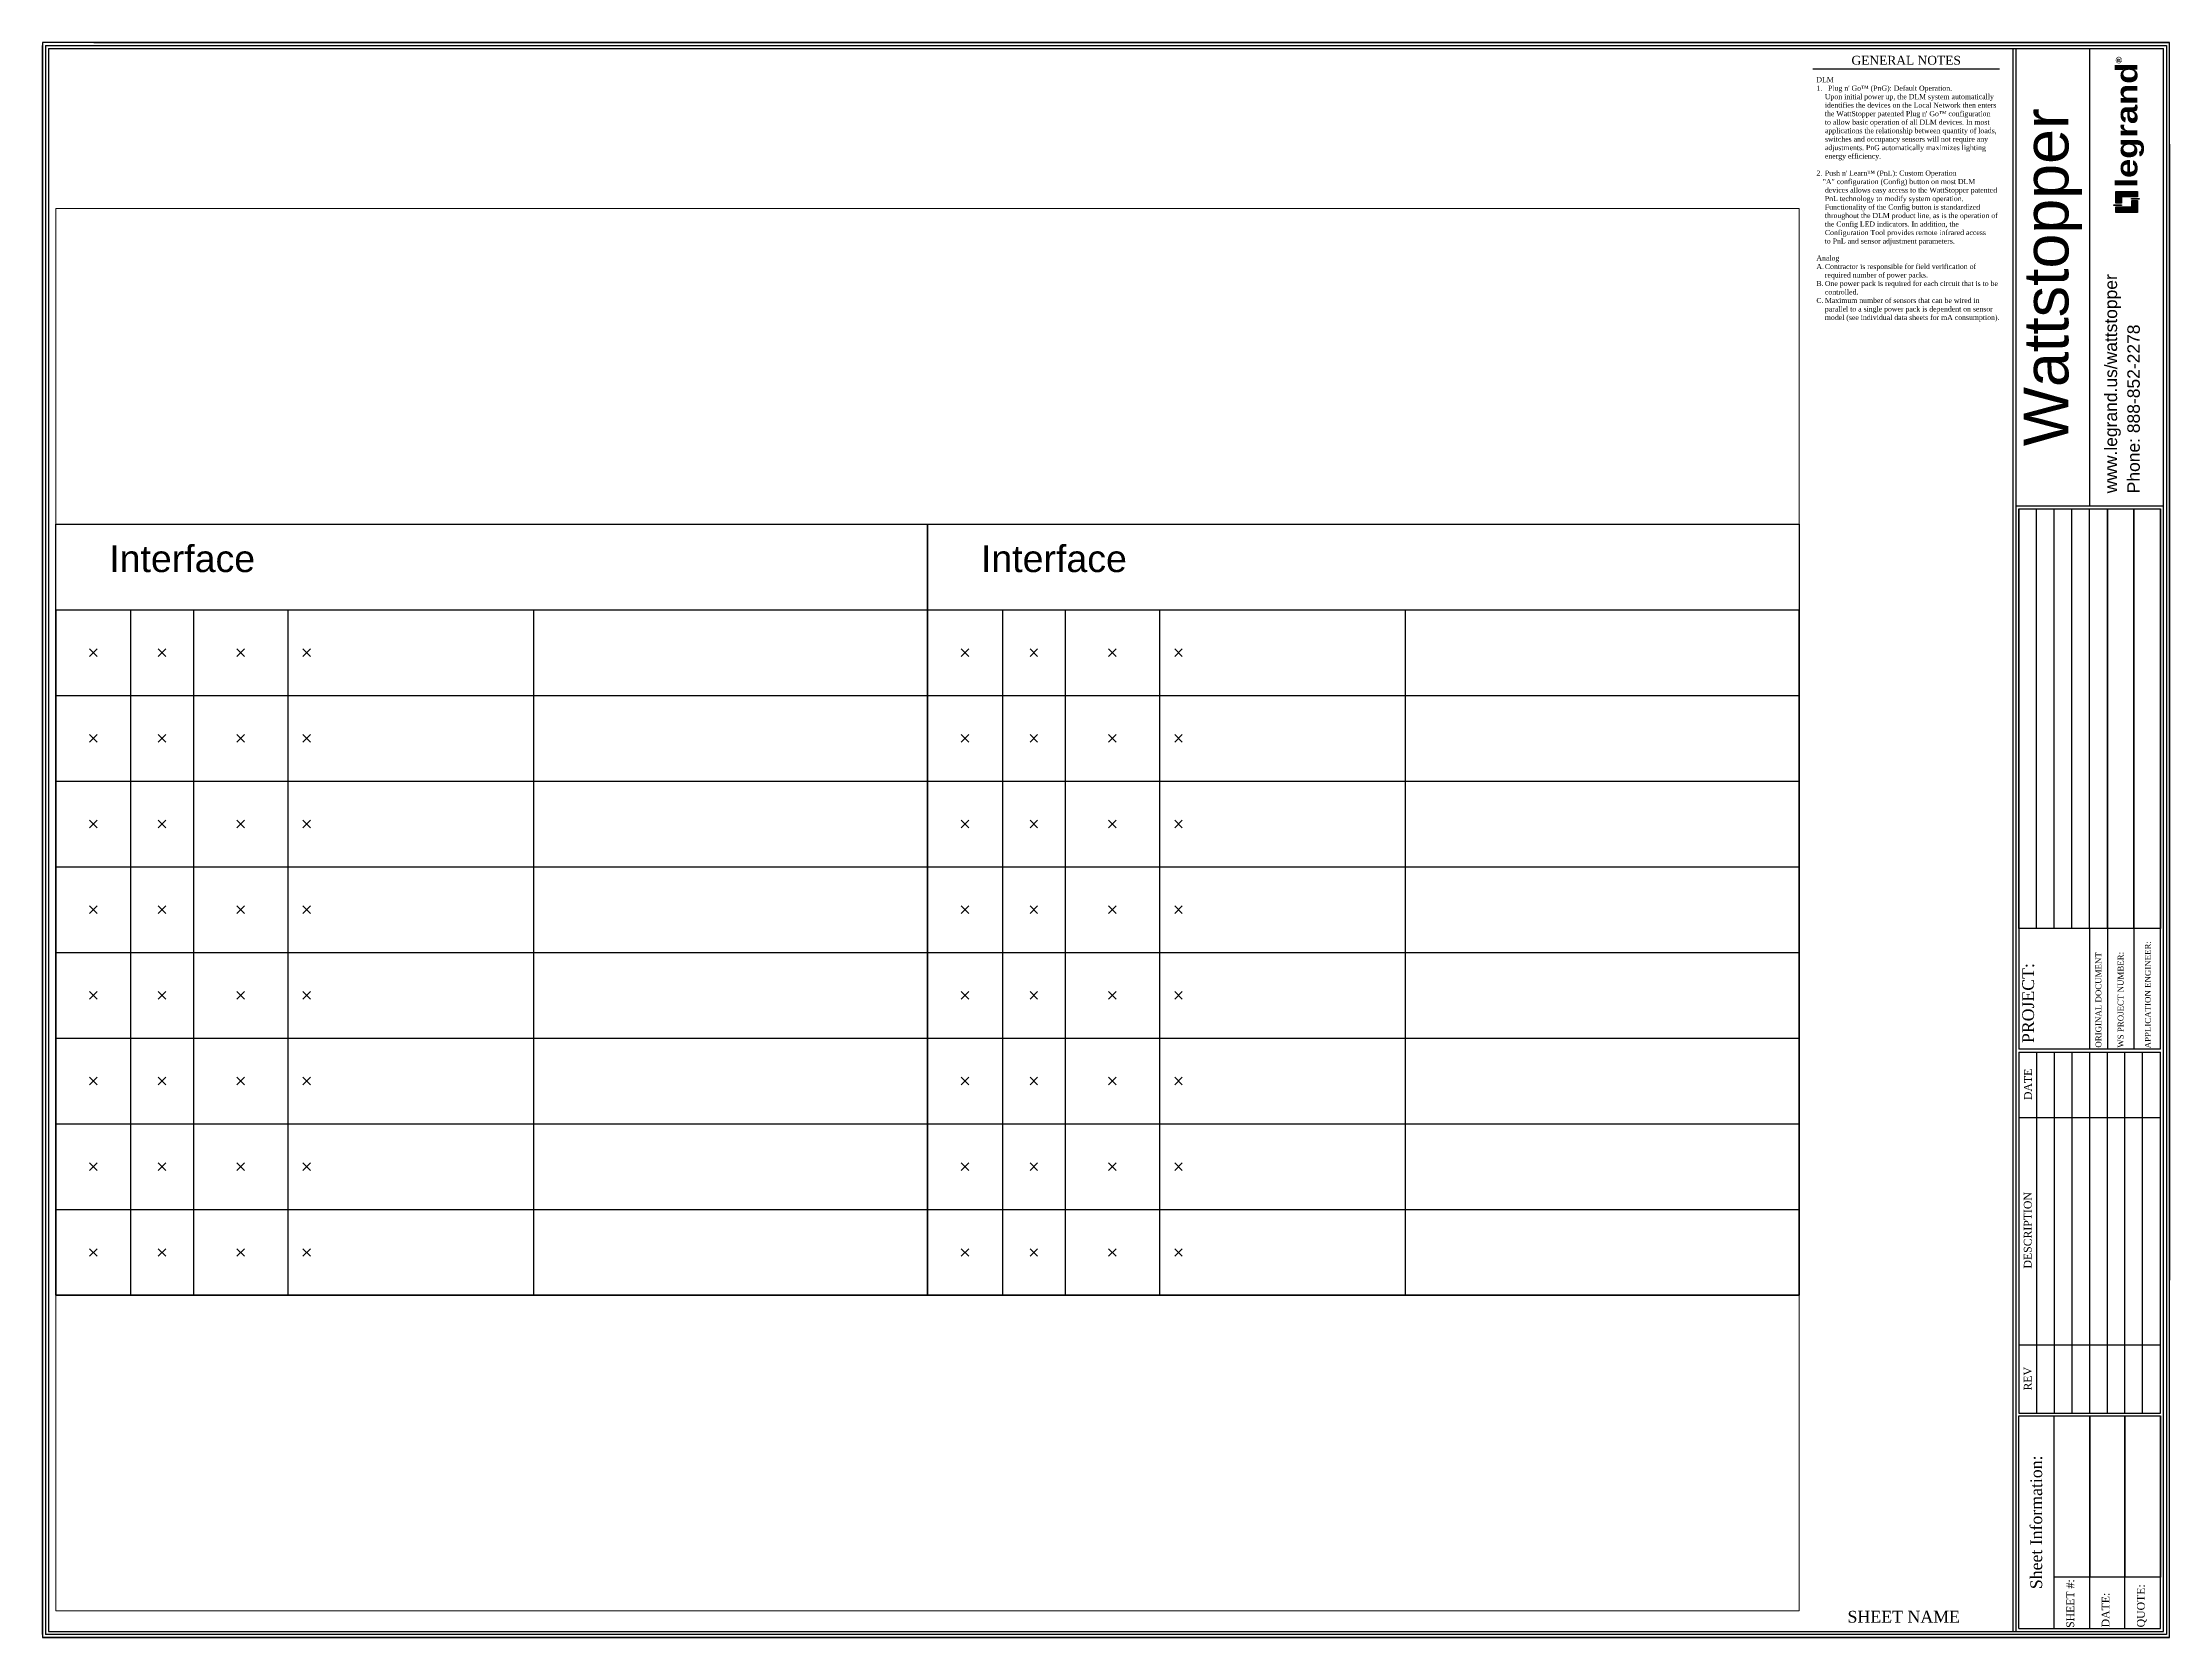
# Paper-space layout 'SHEET-2-36 X 48' of a CAD drawing. Header units: inches. Extents: x -0.4 to 47.6, y 0 to 36.
# The model-space entities are those that its viewports show. They can reach past a viewport. Long polylines and large blocks are cut down to what shows.
import ezdxf
from ezdxf.enums import TextEntityAlignment as Align

# ---------------------------------------------------------------- set-up
doc = ezdxf.new("R2010")
doc.units = ezdxf.units.IN
doc.header["$MEASUREMENT"] = 0
doc.header["$PDMODE"] = 3
doc.header["$PDSIZE"] = 3
doc.layers.add('_TW_DLM_Analog_Mix', color=160, linetype='Continuous')
doc.layers.add('_WS_WattStopper', color=160, linetype='Continuous')
doc.layers.add('_WS_Insertion_Point', color=1, linetype='Continuous', lineweight=25, plot=False)
doc.layers.add('_WS_Viewport', color=7, linetype='Continuous', plot=False)
doc.styles.add('Arial', font='arial.ttf', dxfattribs={"height": 0.1875})
doc.styles.add('Legrand', font='ariblk.ttf', dxfattribs={"height": 0.1875})
doc.styles.get("Standard").update_dxf_attribs({"font": 'arial.ttf'})
doc.styles.add('WS8th', font='complex.shx', dxfattribs={"height": 0.1875})
doc.styles.add('WSTB', font='times.ttf')

# ---------------------------------------------------------------- blocks, each defined once
blk = doc.blocks.new('*U34')
at = {"layer": '_WS_WattStopper'}
h = blk.add_hatch(color=256, dxfattribs=at)
h.dxf.hatch_style = 1
h.paths.add_polyline_path([(47.279, 32.166), (47.279, 32.432), (47.147, 32.432), (47.147, 32.288), (46.788, 32.288), (46.788, 32.166)])
h.paths.add_polyline_path([(47.145, 32.482), (47.145, 32.464), (47.319, 32.464), (47.319, 32.482)])
h.paths.add_polyline_path([(46.92, 32.321), (46.92, 32.339), (46.746, 32.339), (46.746, 32.321)])
h.paths.add_polyline_path([(46.918, 32.514), (47.277, 32.514), (47.277, 32.637), (46.786, 32.637), (46.786, 32.371), (46.918, 32.371)])
at = {"layer": '_TW_DLM_Analog_Mix', "const_width": 0.0301}
blk.add_lwpolyline([(39.95, 35.399), (44.166, 35.399)], dxfattribs=at)
at = {"layer": '_WS_WattStopper', "linetype": 'Continuous'}
for p, q in [((48, 36), (0, 36)), ((0, 36), (0, 0)), ((1.154, 36), (48, 36)), ((0, 0.066), (0, 35.934)), ((0.066, 35.934), (0.066, 0.066)), ((0.066, 35.934), (47.934, 35.934)), ((0.133, 35.867), (47.867, 35.867)), ((0.133, 35.867), (0.133, 0.133))]:
    blk.add_line(p, q, dxfattribs=at)
at = {"layer": '_WS_WattStopper'}
for p, q in [((48, 0), (48, 36)), ((44.466, 35.867), (44.466, 0.133)), ((44.532, 35.867), (44.532, 0.133)), ((46.2, 25.541), (46.2, 35.867)), ((47.867, 0.133), (47.867, 35.867)), ((47.934, 35.934), (47.934, 0.066)), ((48, 33.703), (48, 8.063)), ((44.532, 25.541), (47.867, 25.541)), ((44.598, 25.475), (47.801, 25.475)), ((44.598, 25.475), (44.598, 13.277)), ((44.998, 16.003), (44.998, 25.475)), ((45.398, 16.003), (45.398, 25.475)), ((45.798, 16.003), (45.798, 25.475)), ((46.198, 16.003), (46.198, 25.475)), ((47.801, 13.277), (47.801, 25.475)), ((46.198, 16.003), (46.198, 13.277)), ((46.598, 16.003), (46.598, 13.277)), ((47.199, 16.003), (47.199, 13.277)), ((47.801, 13.277), (44.598, 13.277)), ((44.598, 13.21), (47.801, 13.21)), ((44.598, 13.21), (44.598, 5.066)), ((45.005, 5.066), (45.005, 13.21)), ((45.403, 5.066), (45.403, 13.21)), ((45.802, 5.066), (45.802, 13.21)), ((46.2, 5.066), (46.2, 13.21)), ((46.598, 5.066), (46.598, 13.21)), ((46.996, 5.066), (46.996, 13.21)), ((47.394, 5.066), (47.394, 13.21)), ((47.801, 5.066), (47.801, 13.21)), ((44.598, 11.74), (47.801, 11.74)), ((44.598, 6.603), (47.801, 6.603)), ((44.598, 5.066), (47.801, 5.066)), ((44.598, 5), (47.801, 5)), ((44.598, 0.199), (44.598, 5)), ((45.395, 0.199), (45.395, 5)), ((45.395, 0.199), (45.395, 5)), ((46.2, 0.199), (46.2, 5)), ((46.2, 0.199), (46.2, 5)), ((46.996, 0.199), (46.996, 5)), ((47.801, 0.199), (47.801, 5)), ((47.801, 0.199), (47.801, 5)), ((0, 0), (48, 0)), ((47.934, 0.066), (0.066, 0.066)), ((0.133, 0.133), (47.867, 0.133)), ((44.598, 0.199), (47.801, 0.199)), ((48, 0), (0, 0))]:
    blk.add_line(p, q, dxfattribs=at)
for points in [[(46.92, 32.339), (46.92, 32.321), (46.746, 32.321), (46.746, 32.339)], [(46.918, 32.514), (46.918, 32.371), (46.786, 32.371), (46.786, 32.637), (47.277, 32.637), (47.277, 32.514)], [(47.147, 32.288), (47.147, 32.432), (47.279, 32.432), (47.279, 32.166), (46.788, 32.166), (46.788, 32.288)], [(47.145, 32.464), (47.145, 32.482), (47.319, 32.482), (47.319, 32.464)], [(44.598, 25.475), (46.598, 25.475), (46.598, 16.003), (44.598, 16.003)], [(46.598, 25.475), (47.199, 25.475), (47.199, 16.003), (46.598, 16.003)], [(47.199, 25.475), (47.801, 25.475), (47.801, 16.003), (47.199, 16.003)]]:
    blk.add_lwpolyline(points, close=True, dxfattribs=at)
for points in [[(46.2, 5), (46.2, 1.359), (45.395, 1.359), (45.395, 5)], [(46.996, 5), (46.996, 1.359), (46.2, 1.359), (46.2, 5)], [(47.801, 5), (47.801, 1.359), (46.996, 1.359), (46.996, 5)]]:
    blk.add_lwpolyline(points, dxfattribs=at)
at = {"insert": (13.845, 25.539), "char_height": 0.18, "attachment_point": 6}
blk.add_mtext('\\A1;', dxfattribs=at)
at = {"layer": '_TW_DLM_Analog_Mix', "style": 'WSTB'}
blk.add_text('GENERAL NOTES', height=0.20077, dxfattribs=at).set_placement((42.058, 35.499), align=Align.CENTER)
at = {"layer": '_TW_DLM_Analog_Mix', "linetype": 'Continuous', "insert": (40.032, 35.219), "char_height": 0.114984, "width": 4.04095, "attachment_point": 1, "style": 'WSTB'}
blk.add_mtext('DLM\\P1.   Plug n\' Go™ (PnG): Default Operation. \\P\\pl0.1912,t0.1912;Upon initial power up, the DLM system automatically identifies the devices on the Local Network then enters the WattStopper patented Plug n\' Go™ configuration to allow basic operation of all DLM devices. In most applications the relationship between quantity of loads, switches and occupancy sensors will not require any adjustments. PnG automatically maximizes lighting energy efficiency.\\P\\pl0;\\P\\pi-0.1912,l0.1912;2.^IPush n\' Learn™ (PnL): Custom Operation  \\P\\pi-0.0478;"A" configuration (Config) button on most DLM devices allows easy access to the WattStopper patented PnL technology to modify system operation. Functionality of the Config button is standardized throughout the DLM product line, as is the operation of the Config LED indicators. In addition, the Configuration Tool provides remote infrared access \\P to PnL and sensor adjustment parameters.\\P\\P\\pi0,l0,tz;Analog\\P\\pi-0.19119,l0.19119,t0.19119,0.28678;A.^IContractor is responsible for field verification of \\P\\pi0,t0.28678;required number of power packs.\\P\\pi-0.19119,t0.19119,0.28678;B.^IOne power pack is required for each circuit that is to be \\P\\pi0,t0.28678;controlled.\\P\\pi-0.19119,t0.19119,0.28678;C.^IMaximum number of sensors that can be wired in \\P\\pi0,t0.28678;parallel to a single power pack is dependent on sensor \\Pmodel (see individual data sheets for mA consumption).', dxfattribs=at)
at = {"layer": '_WS_WattStopper'}
for s, height, style, p in [('®', 0.133, 'Legrand', (46.923, 35.525)), ('ORIGINAL DOCUMENT', 0.1327, 'WSTB', (46.463, 13.313)), ('WS PROJECT NUMBER:', 0.1327, 'WSTB', (46.964, 13.313)), ('APPLICATION ENGINEER:', 0.13265, 'WSTB', (47.578, 13.297)), ('PROJECT:', 0.2654, 'WSTB', (44.943, 13.417)), ('DATE', 0.1756, 'WSTB', (44.894, 12.13)), ('DESCRIPTION', 0.17557, 'WSTB', (44.888, 8.328)), ('REV', 0.1756, 'WSTB', (44.888, 5.575)), ('SHEET #:', 0.1756, 'WSTB', (45.849, 0.216)), ('DATE:', 0.1756, 'WSTB', (46.645, 0.228)), ('QUOTE:', 0.1756, 'WSTB', (47.441, 0.228))]:
    blk.add_text(s, height=height, rotation=90, dxfattribs=dict(at, style=style)).set_placement(p)
at = {"layer": '_WS_WattStopper', "style": 'Legrand'}
blk.add_text('legrand', height=0.4881, rotation=90, dxfattribs=at).set_placement((47.032, 32.726), align=Align.MIDDLE_LEFT)
at = {"layer": '_WS_WattStopper', "rotation": 90}
for s, width, gutter_width, insert, char_height, attachment_point, style in [('\\A2;{\\fArial|b0|i0|c0|p34;\\H5.3333x;Wattstopper}', 0.68888, 0.938, (45.366, 30.704), 0.19, 5, 'Arial'), ('\\A2;{\\fArial|b0|i0|c0|p34;\\H5.3333x;www.legrand.us/wattstopper}', 6.42662, 0.938, (46.719, 25.826), 0.05284, 4, 'WS8th'), ('\\A2;{\\fArial|b0|i0|c0|p34;\\H5.3333x;Phone: 888-852-2278}', 6.42662, 0.938, (47.191, 25.826), 0.05284, 4, 'WS8th'), ('Sheet Information:', 3.65264, 1, (44.996, 2.599), 0.26542, 5, 'WSTB')]:
    blk.add_mtext_dynamic_manual_height_columns(s, width=width, gutter_width=gutter_width, heights=[0], dxfattribs=dict(at, insert=insert, char_height=char_height, attachment_point=attachment_point, style=style))
at = {"layer": '_WS_WattStopper', "style": 'WSTB'}
for tag, height, p in [('DOCUMENT', 0.199, (46.398, 20.831)), ('PROJECT1', 0.199, (44.798, 20.831)), ('PROJECT2', 0.199, (45.198, 20.831)), ('PROJECT3', 0.199, (45.598, 20.831)), ('PROJECT4', 0.199, (45.999, 20.831)), ('PRJB', 0.199, (46.899, 20.831)), ('NAME', 0.199, (47.5, 20.831)), ('REVISION_1', 0.126, (45.204, 12.475)), ('REVISION_2', 0.126, (45.602, 12.475)), ('REVISION_3', 0.126, (46.001, 12.475)), ('REVISION_4', 0.126, (46.399, 12.475)), ('REVISION_5', 0.126, (46.794, 12.475)), ('REVISION_6', 0.126, (47.195, 12.475)), ('REVISION_7', 0.126, (47.593, 12.475)), ('REVISION_1_DESC', 0.126, (45.204, 9.171)), ('REVISION_2_DESC', 0.126, (45.602, 9.171)), ('REVISION_3_DESC', 0.126, (46.001, 9.171)), ('REVISION_4_DESC', 0.126, (46.399, 9.171)), ('REVISION_5_DESC', 0.126, (46.797, 9.171)), ('REVISION_6_DESC', 0.126, (47.195, 9.171)), ('SHEET', 0.199, (45.793, 3.179)), ('DATE', 0.199, (46.598, 3.179)), ('QUOTE', 0.199, (47.394, 3.179))]:
    blk.add_attdef(tag, text='', height=height, rotation=90, dxfattribs=at).set_placement(p, align=Align.MIDDLE_CENTER)
blk = doc.blocks.new('*U14')
for p, q in [((-346.4, 0), (346.4, 0)), ((-346.4, 0), (-346.4, -68.1)), ((-287, 0), (-287, -68.1)), ((-237, 0), (-237, -68.1)), ((-162, 0), (-162, -68.1)), ((33.3, 0), (33.3, -68.1)), ((346.4, -68.1), (346.4, 0)), ((-346.4, -68.1), (346.4, -68.1))]:
    blk.add_line(p, q)
blk = doc.blocks.new('*U15')
at = {"color": 0, "linetype": 'ByBlock', "lineweight": -2, "transparency": 16777216}
for p in [(0, 0), (0, -68.1), (0, -136.3), (0, -204.4), (0, -272.5), (0, -340.6), (0, -408.8), (0, -476.9)]:
    blk.add_blockref('*U14', p, dxfattribs=at)
blk = doc.blocks.new('*U16')
for p, q in [((-346.4, 0), (346.4, 0)), ((-346.4, 0), (-346.4, -68.1)), ((-287, 0), (-287, -68.1)), ((-237, 0), (-237, -68.1)), ((-162, 0), (-162, -68.1)), ((33.3, 0), (33.3, -68.1)), ((346.4, -68.1), (346.4, 0)), ((-346.4, -68.1), (346.4, -68.1))]:
    blk.add_line(p, q)
blk = doc.blocks.new('*U17')
at = {"color": 0, "linetype": 'ByBlock', "lineweight": -2, "transparency": 16777216}
for p in [(0, 0), (0, -68.1), (0, -136.3), (0, -204.4), (0, -272.5), (0, -340.6), (0, -408.8), (0, -476.9)]:
    blk.add_blockref('*U16', p, dxfattribs=at)
blk = doc.blocks.new('*U45')
for p in [(-316.7, -34.1), (-262, -34.1), (-199.5, -34.1), (-147, -34.1)]:
    blk.add_point(p)
blk = doc.blocks.new('*U46')
at = {"layer": '_WS_Insertion_Point', "color": 0, "linetype": 'ByBlock', "lineweight": -2, "transparency": 16777216}
for p in [(0, 0), (0, -68.1254), (0, -136.2508), (0, -204.3762), (0, -272.5016), (0, -340.627), (0, -408.7524), (0, -476.8778)]:
    blk.add_blockref('*U45', p, dxfattribs=at)
blk = doc.blocks.new('*U47')
for p in [(-316.7, -34.1), (-262, -34.1), (-199.5, -34.1), (-147, -34.1)]:
    blk.add_point(p)
blk = doc.blocks.new('*U48')
at = {"layer": '_WS_Insertion_Point', "color": 0, "linetype": 'ByBlock', "lineweight": -2, "transparency": 16777216}
for p in [(0, 0), (0, -68.1254), (0, -136.2508), (0, -204.3762), (0, -272.5016), (0, -340.627), (0, -408.7524), (0, -476.8778)]:
    blk.add_blockref('*U47', p, dxfattribs=at)

msp = doc.modelspace()

# ---------------------------------------------------------------- linework, layer by layer
for points in [[(1457.8, 0), (2150.6, 0), (2150.6, -613.1), (1457.8, -613.1)], [(2150.6, 0), (2843.5, 0), (2843.5, -613.1), (2150.6, -613.1)]]:
    msp.add_lwpolyline(points, close=True)

# ---------------------------------------------------------------- block references
for name, p in [('*U15', (1804.2, -68.1)), ('*U17', (2497.1, -68.1))]:
    msp.add_blockref(name, p)
at = {"layer": '_WS_Insertion_Point'}
for name, p in [('*U46', (1804.2, -68.1)), ('*U48', (2497.1, -68.1))]:
    msp.add_blockref(name, p, dxfattribs=at)

# ---------------------------------------------------------------- texts
for p in [(1500.2, -38.2), (2193.1, -38.2)]:
    msp.add_text('Interface', height=21.34).set_placement(p)

psp = doc.layouts.new('SHEET-2-36 X 48')

# ---------------------------------------------------------------- block references
psp.add_blockref('*U34', (-0.432, 0))

# ---------------------------------------------------------------- texts
at = {"layer": '_WS_WattStopper', "insert": (42.841, 0.466), "char_height": 0.2666, "attachment_point": 6, "style": 'WSTB'}
psp.add_mtext_dynamic_manual_height_columns('SHEET NAME', width=9.45534, gutter_width=45, heights=[0], dxfattribs=at)

# ---------------------------------------------------------------- viewports
at = {"layer": '_WS_Viewport'}
psp.add_viewport(center=(19.54, 16.428), size=(39.346, 31.64672), view_center_point=(2150.634, -306.564), view_height=1114.60196, dxfattribs=at)

doc.saveas('drawing.dxf')
